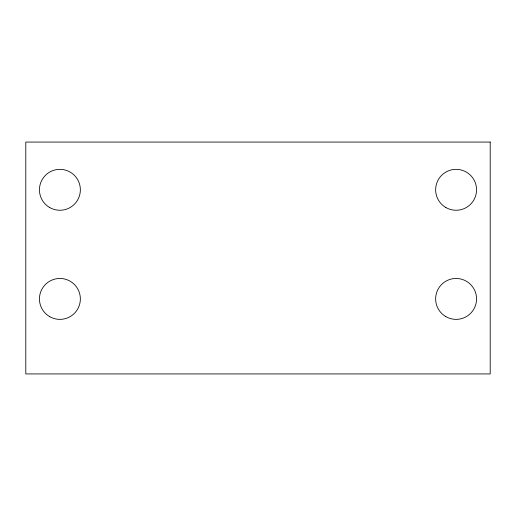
<?xml version="1.0" encoding="UTF-8"?>
<svg xmlns="http://www.w3.org/2000/svg" width="516" height="516" viewBox="0 0 516 516"><rect width="100%" height="100%" fill="white"/><g stroke="black" fill="none" stroke-linecap="round" stroke-linejoin="round"><path stroke-width="0.77" d="M490.2 142.068L25.8 142.068L25.8 373.932L490.2 373.932L490.2 142.068M49.671 316.637A20.459 20.459 0 0 0 80.361 298.919A20.459 20.459 0 0 0 49.671 281.201A20.459 20.459 0 0 0 49.671 316.637M49.671 207.522A20.459 20.459 0 0 0 80.361 189.804A20.459 20.459 0 0 0 49.671 172.086A20.459 20.459 0 0 0 49.671 207.522M445.869 316.637A20.459 20.459 0 0 0 476.558 298.919A20.459 20.459 0 0 0 445.869 281.201A20.459 20.459 0 0 0 445.869 316.637M445.869 207.522A20.459 20.459 0 0 0 476.558 189.804A20.459 20.459 0 0 0 445.869 172.086A20.459 20.459 0 0 0 445.869 207.522"/></g></svg>
